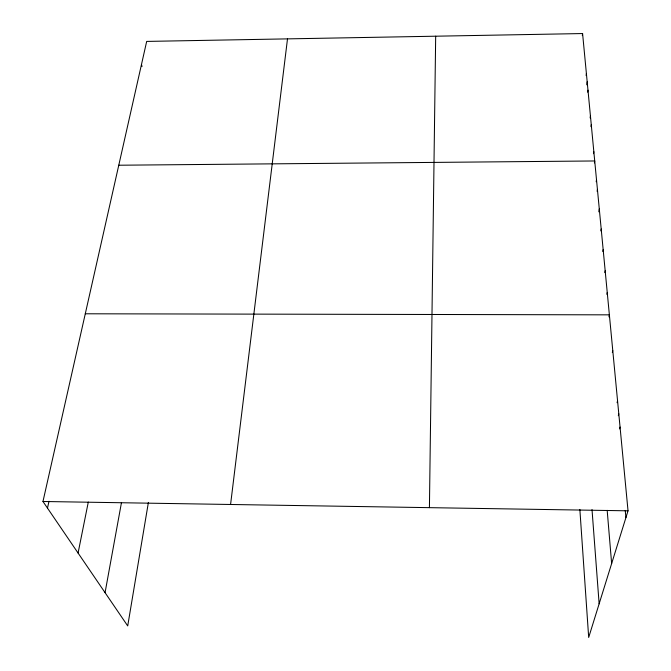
<?xml version="1.0" encoding="UTF-8"?>
<svg xmlns="http://www.w3.org/2000/svg" width="671" height="671" viewBox="0 0 671 671"><rect width="100%" height="100%" fill="white"/><g stroke="black" fill="none" stroke-linecap="round" stroke-linejoin="round"><path stroke-width="1.01" d="M429.423 507.653L435.68 36.2M230.581 504.483L287.498 38.876M582.327 35.588L582.587 33.55L146.681 41.417L42.969 501.489L127.716 625.917L148.4 502.411M586.118 75.529L586.395 73.516M586.764 84.814L587.184 81.787M587.695 92.179L587.981 90.166M590.136 117.903L590.43 115.907M590.975 126.685L591.268 124.697M593.533 153.693L593.843 151.721M594.414 162.919L594.724 160.965L118.767 165.225M596.192 181.732L596.511 179.786M597.106 191.31L597.425 189.373M598.792 211.81L599.287 208.933M600.864 230.899L601.199 229.004M105.062 592.652L121.493 502.462M602.81 251.482L603.162 249.604M604.814 272.619L605.175 270.765M78.079 553.038L88.295 502.076M606.878 294.334L607.247 292.497M608.949 316.871L609.369 314.842L85.284 313.785M47.482 508.123L49.008 501.254M612.338 352.585L612.774 350.606M617.085 402.701L617.555 400.805M618.318 415.71L618.796 413.831M619.576 428.903L620.054 427.05M582.587 33.55L628.031 510.824L588.685 637.45L579.861 509.457M42.969 501.489L628.031 510.824M141.472 64.5L142.051 66.454M625.238 510.421L625.917 517.626M607.18 510.337L611.642 563.565M592.015 509.599L599.136 603.816"/></g></svg>
